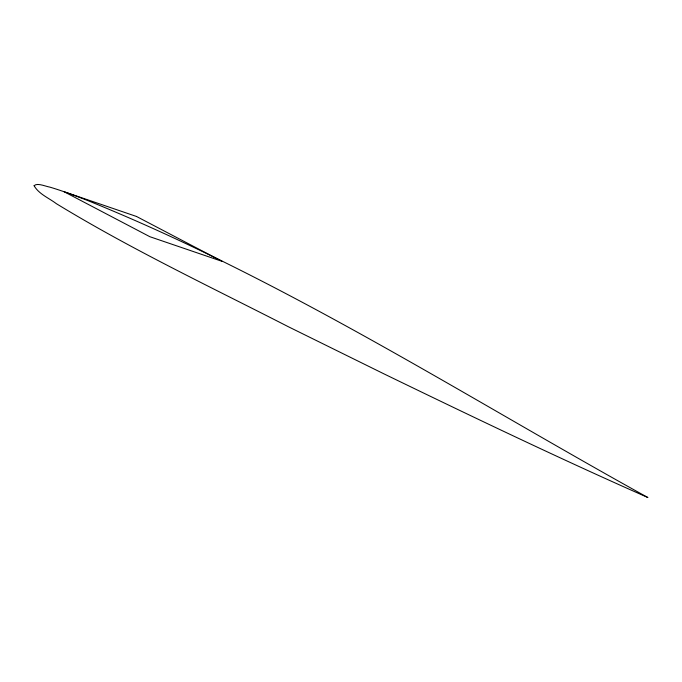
<?xml version="1.0" encoding="UTF-8"?>
<svg xmlns="http://www.w3.org/2000/svg" width="682" height="682" viewBox="0 0 682 682"><rect width="100%" height="100%" fill="white"/><g stroke="black" fill="none" stroke-linecap="round" stroke-linejoin="round"><path stroke-width="1.02" d="M34.1 185.734C38.806 194.072 48.942 198.036 56.359 203.679C131.021 249.237 210.278 286.738 288.034 326.576L384.179 373.975C471.526 416.31 559.121 458.364 647.9 497.536C463.291 395.347 284.599 280.217 88.387 200.815C75.685 195.853 62.914 191.003 49.837 187.124C45.208 186.305 37.22 182.554 34.1 185.7M136.502 216.467L64.168 191.77L149.87 236.714L222.204 261.402L136.502 216.467"/></g></svg>
